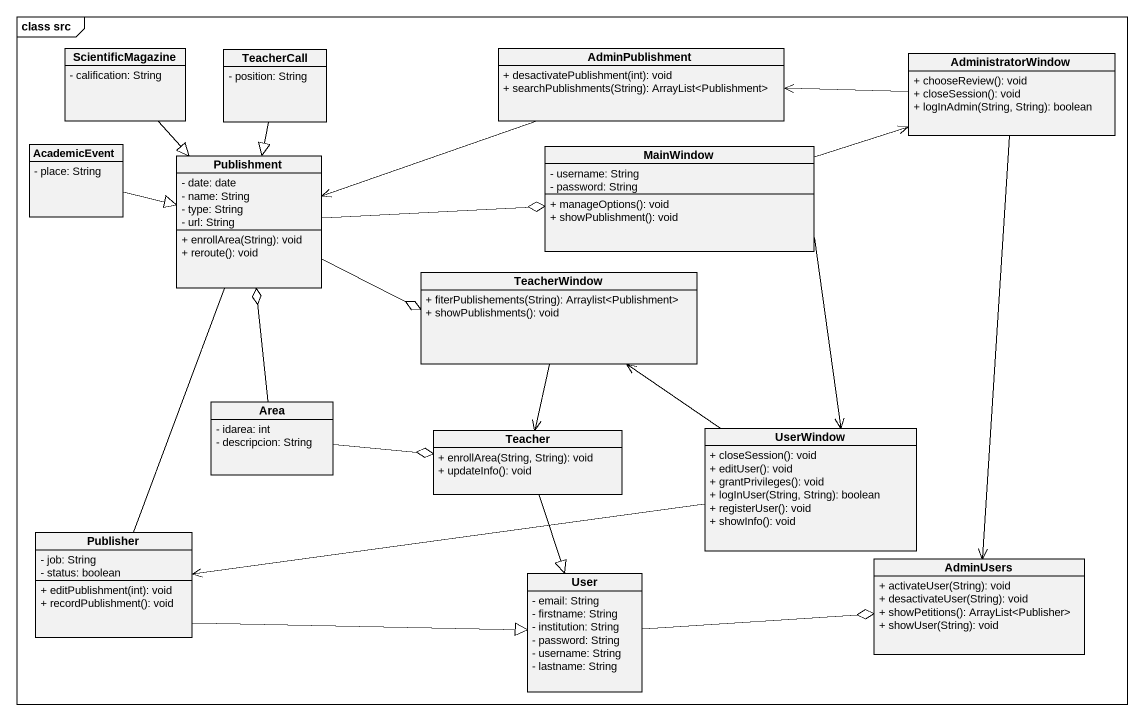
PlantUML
@startuml
mainframe class src
hide circle
hide empty members
skinparam classAttributeIconSize 0
class ScientificMagazine {
  - calification: String
}
class TeacherCall {
  - position: String
}
class AdminPublishment {
  + desactivatePublishment(int): void
  + searchPublishments(String): ArrayList<Publishment>
}
class AdministratorWindow {
  + chooseReview(): void
  + closeSession(): void
  + logInAdmin(String, String): boolean
}
class AcademicEvent {
  - place: String
}
class Publishment {
  - date: date
  - name: String
  - type: String
  - url: String
  + enrollArea(String): void
  + reroute(): void
}
class MainWindow {
  - username: String
  - password: String
  + manageOptions(): void
  + showPublishment(): void
}
class TeacherWindow {
  + fiterPublishements(String): Arraylist<Publishment>
  + showPublishments(): void
}
class Area {
  - idarea: int
  - descripcion: String
}
class Teacher {
  + enrollArea(String, String): void
  + updateInfo(): void
}
class UserWindow {
  + closeSession(): void
  + editUser(): void
  + grantPrivileges(): void
  + logInUser(String, String): boolean
  + registerUser(): void
  + showInfo(): void
}
class Publisher {
  - job: String
  - status: boolean
  + editPublishment(int): void
  + recordPublishment(): void
}
class User {
  - email: String
  - firstname: String
  - institution: String
  - password: String
  - username: String
  - lastname: String
}
class AdminUsers {
  + activateUser(String): void
  + desactivateUser(String): void
  + showPetitions(): ArrayList<Publisher>
  + showUser(String): void
}
ScientificMagazine --|> Publishment
TeacherCall --|> Publishment
AdminPublishment -left-> Publishment
AdministratorWindow -left-> AdminPublishment
AdministratorWindow --> AdminUsers
AcademicEvent -right-|> Publishment
Publishment -right-o MainWindow
Publishment -right-o TeacherWindow
Publishment -- Publisher
MainWindow -right-> AdministratorWindow
MainWindow --> UserWindow
TeacherWindow --> Teacher
Area -up-o Publishment
Area -right-o Teacher
Teacher --|> User
UserWindow -up-> TeacherWindow
UserWindow -left-> Publisher
Publisher -right-|> User
User -right-o AdminUsers
@enduml
